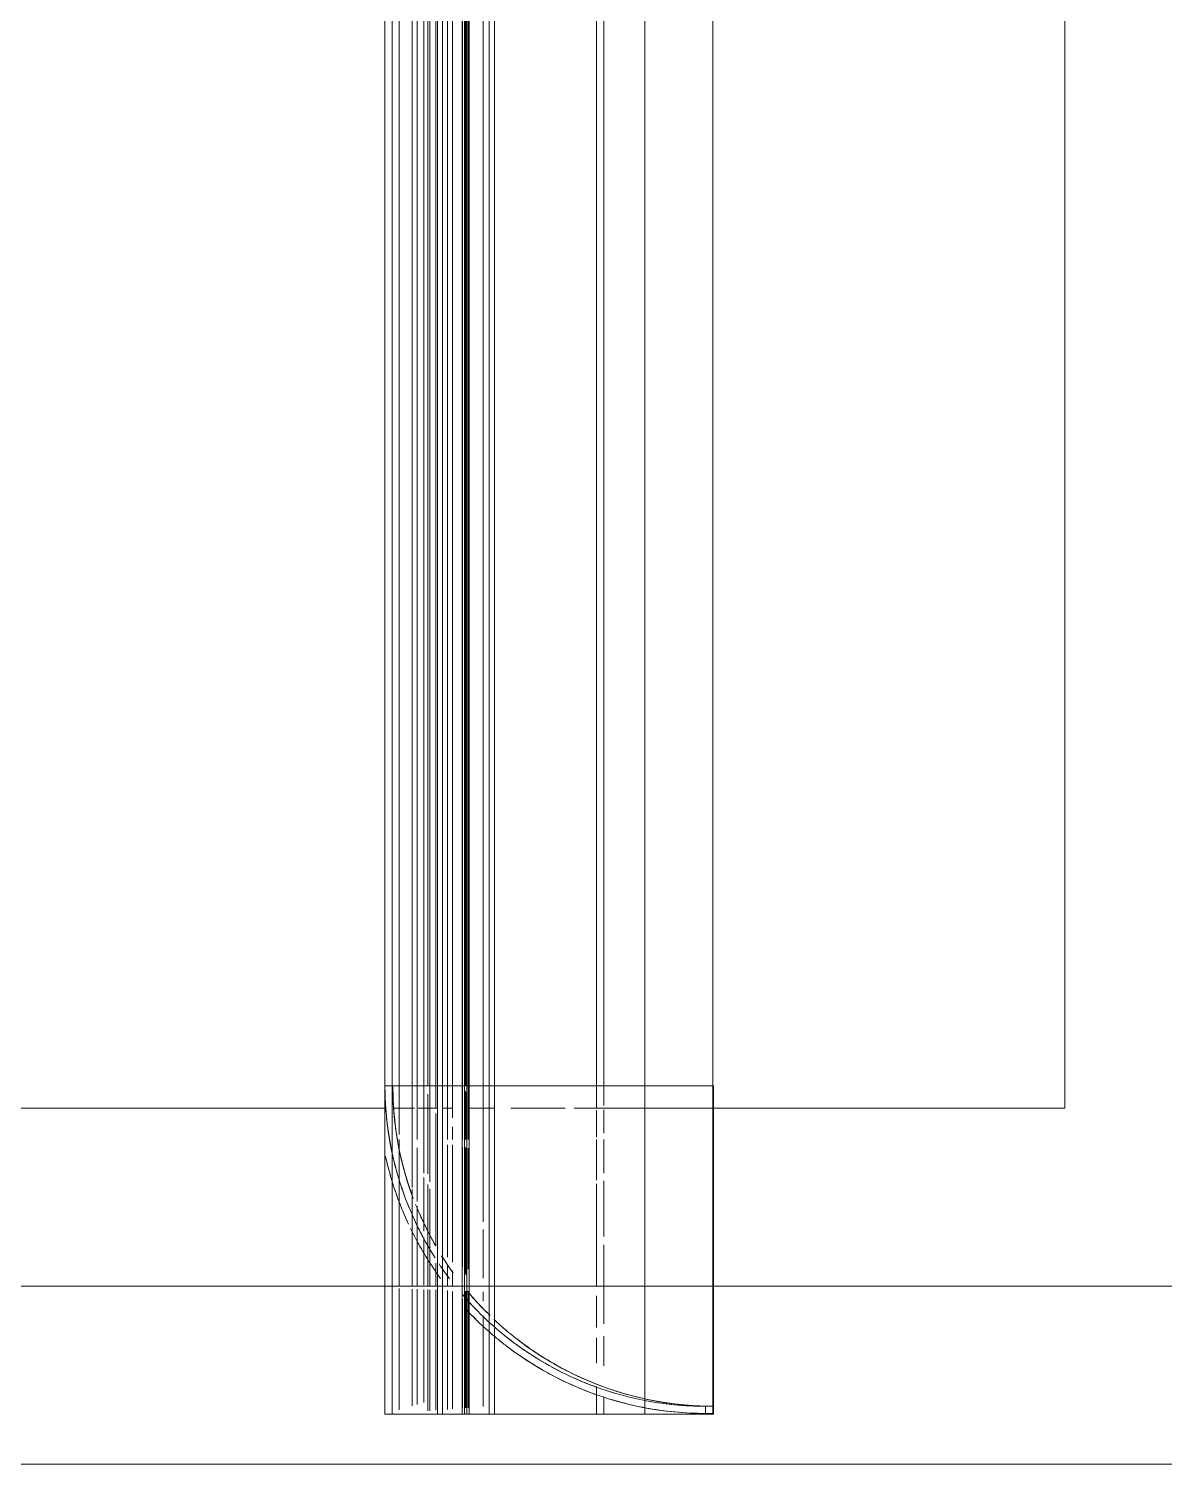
# Model space of a CAD drawing. Header units: millimetres. Extents: x -21807 to 26525, y -2564 to 60640.
# Drawn here: x -4204 to -4044.6, y 46266.9 to 46468.4 of the extents above; entities that cross this region are included whole.
import ezdxf

# ---------------------------------------------------------------- set-up
doc = ezdxf.new("R2010")
doc.units = ezdxf.units.MM
for name, color, linetype, lineweight in [('A-DETL-THIN', 7, 'Continuous', 9), ('A-GENM', 7, 'Continuous', 5), ('A-WALL', 7, 'Continuous', 9)]:
    doc.layers.add(name, color=color, linetype=linetype, lineweight=lineweight)

# ---------------------------------------------------------------- blocks, each defined once
blk = doc.blocks.new('AK-SGS-M3-A_rvt-1-MẶT BẰNG PHÂN VÙNG ÁP SUẤT')
at = {"layer": 'A-WALL', "color": 254, "lineweight": 13, "true_color": 0xcccccc}
for p, q in [((-4058.59, 46616.94), (-4058.59, 46316.94)), ((-4154.03, 46316.94), (-4754.03, 46316.94)), ((-4058.59, 46316.94), (-4107.93, 46316.94)), ((-6113.59, 46266.94), (-3488.59, 46266.94))]:
    blk.add_line(p, q, dxfattribs=at)
at = {"layer": 'A-WALL', "color": 254, "lineweight": 13, "true_color": 0xe0e0e0}
for p, q in [((-4058.59, 46616.94), (-4058.59, 46316.94)), ((-4154.03, 46316.94), (-4754.03, 46316.94)), ((-4058.59, 46316.94), (-4107.93, 46316.94))]:
    blk.add_line(p, q, dxfattribs=at)
at = {"layer": 'A-WALL', "color": 254, "lineweight": 13, "true_color": 0xe6e6e6}
for p, q in [((-4149.87, 46316.94), (-4152.85, 46316.94)), ((-4146.65, 46316.94), (-4149.38, 46316.94)), ((-4128.72, 46316.94), (-4136.34, 46316.94)), ((-4108.03, 46316.94), (-4127.46, 46316.94))]:
    blk.add_line(p, q, dxfattribs=at)
at = {"layer": 'A-WALL', "color": 7, "lineweight": 13, "true_color": 0xececec}
for p, q in [((-4144.58, 46316.94), (-4145.94, 46316.94)), ((-4138.65, 46316.94), (-4142.2, 46316.94))]:
    blk.add_line(p, q, dxfattribs=at)
at = {"layer": 'A-WALL', "color": 7, "lineweight": 13, "true_color": 0xf6f6f6}
for p, q in [((-4130.53, 46316.94), (-4136.34, 46316.94)), ((-4125, 46316.94), (-4127.46, 46316.94))]:
    blk.add_line(p, q, dxfattribs=at)
at = {"layer": 'A-WALL', "color": 7, "lineweight": 13, "true_color": 0xf2f2f2}
for p, q in [((-4119.68, 46316.94), (-4123.34, 46316.94)), ((-4113.41, 46316.94), (-4117.04, 46316.94)), ((-4110.55, 46316.94), (-4112.53, 46316.94))]:
    blk.add_line(p, q, dxfattribs=at)
at = {"layer": 'A-WALL', "color": 253, "lineweight": 13, "true_color": 0xaaaaaa}
blk.add_line((-6113.59, 46266.94), (-3488.59, 46266.94), dxfattribs=at)
blk = doc.blocks.new('AK_BoGocTrongTran - Thanh nhôm C có chân-V139-MẶT BẰNG PHÂN VÙNG ÁP SUẤT')
at = {"layer": 'A-GENM', "color": 253, "true_color": 0xaaaaaa}
for p, q in [((0, 0), (9.54, 0)), ((0, 0), (0, -17.96)), ((9.54, -17.96), (9.54, 0))]:
    blk.add_line(p, q, dxfattribs=at)
at = {"layer": 'A-GENM', "color": 254, "true_color": 0xd6d6d6}
for p, q in [((0, 0), (29.85, 0)), ((30.61, 0), (31.35, 0)), ((34.31, 0), (30.79, 0)), ((34.17, 0), (31.35, 0)), ((31.35, -17.96), (31.35, 0)), ((34.5, -17.96), (34.5, 0)), ((34.83, 0), (35.15, 0)), ((37.91, 0), (35.15, 0)), ((35.15, -17.96), (35.15, 0)), ((38.14, 0), (35.74, 0)), ((38.97, 0), (44.98, 0)), ((46, 0), (45, 0)), ((45, -17.96), (45, 0)), ((45, 0), (46, 0)), ((45, -17.96), (45, 0))]:
    blk.add_line(p, q, dxfattribs=at)
at = {"layer": 'A-GENM', "color": 9, "true_color": 0xc6c6c6}
for p, q in [((30.6, 0), (9.54, 0)), ((30.61, 0), (34.17, 0)), ((30.61, -17.96), (30.61, 0)), ((34.17, 0), (34.85, 0)), ((34.17, 0), (34.17, -17.96)), ((34.85, 0), (37.91, 0)), ((34.85, -17.96), (34.85, 0)), ((37.91, 0), (38.61, 0)), ((37.91, -17.96), (37.91, 0)), ((38.61, 0), (38.61, -17.96)), ((46, 0), (38.86, 0)), ((46, -17.96), (46, 0)), ((46, -17.96), (46, 0)), ((46, -17.96), (46, 0))]:
    blk.add_line(p, q, dxfattribs=at)
at = {"layer": 'A-GENM', "color": 254, "true_color": 0xe0e0e0}
for p, q in [((31.82, 0), (34.43, 0)), ((34.5, 0), (34.83, 0)), ((36.04, 0), (38.06, 0)), ((46, 0), (45, 0)), ((45, 0), (45, -17.96)), ((46, -17.96), (46, 0))]:
    blk.add_line(p, q, dxfattribs=at)
at = {"layer": 'A-GENM', "color": 254, "true_color": 0xcccccc}
for p, q in [((0, -17.96), (0, -300.86)), ((9.54, -300.86), (9.54, -17.96)), ((30.61, -300.86), (30.61, -46.1)), ((34.17, -46.1), (34.17, -300.86)), ((34.85, -300.86), (34.85, -46.1)), ((37.91, -300.86), (37.91, -46.1)), ((38.61, -46.1), (38.61, -300.86)), ((46, -300.86), (46, -46.1)), ((46, -300.86), (46, -46.1)), ((46, -300.86), (46, -46.1)), ((9.54, -300.86), (0, -300.86)), ((9.54, -300.86), (30.6, -300.86)), ((34.17, -300.86), (30.61, -300.86)), ((34.85, -300.86), (34.17, -300.86)), ((37.91, -300.86), (34.85, -300.86)), ((38.61, -300.86), (37.91, -300.86)), ((38.86, -300.86), (44.79, -300.86))]:
    blk.add_line(p, q, dxfattribs=at)
at = {"layer": 'A-GENM', "color": 254, "true_color": 0xdcdcdc}
for p, q in [((30.61, -46.1), (30.61, -17.96)), ((34.17, -17.96), (34.17, -46.1)), ((34.85, -46.1), (34.85, -17.96)), ((37.91, -46.1), (37.91, -17.96)), ((38.61, -17.96), (38.61, -46.1)), ((46, -46.1), (46, -17.96)), ((46, -46.1), (46, -17.96)), ((46, -46.1), (46, -17.96)), ((31.35, -300.86), (31.35, -46.1)), ((34.5, -300.86), (34.5, -46.1)), ((35.15, -300.86), (35.15, -46.1)), ((45, -298.76), (45, -46.1)), ((45, -298.76), (45, -46.1)), ((11.65, -300.86), (0, -300.86)), ((29.85, -300.86), (11.65, -300.86)), ((31.35, -300.86), (30.61, -300.86)), ((30.79, -300.86), (34.31, -300.86)), ((31.35, -300.86), (34.17, -300.86)), ((35.15, -300.86), (34.83, -300.86)), ((35.15, -300.86), (37.91, -300.86)), ((35.74, -300.86), (38.14, -300.86)), ((44.82, -300.86), (46, -300.86))]:
    blk.add_line(p, q, dxfattribs=at)
at = {"layer": 'A-GENM', "color": 254, "true_color": 0xe6e6e6}
for p, q in [((31.35, -46.1), (31.35, -17.96)), ((34.5, -46.1), (34.5, -17.96)), ((35.15, -46.1), (35.15, -17.96)), ((45, -46.1), (45, -17.96)), ((45, -46.1), (45, -17.96)), ((45, -46.1), (45, -298.76)), ((46, -299.4), (46, -46.1)), ((45, -300.6), (45, -298.76)), ((45, -300.6), (45, -298.76)), ((34.83, -300.86), (34.5, -300.86)), ((43.47, -300.86), (41.7, -300.86)), ((45, -300.86), (46, -300.86)), ((46, -300.86), (45, -300.86))]:
    blk.add_line(p, q, dxfattribs=at)
at = {"layer": 'A-GENM', "color": 7, "true_color": 0xececec}
for p, q in [((45, -17.96), (45, -46.1)), ((46, -46.1), (46, -17.96)), ((45, -298.76), (45, -300.6)), ((46, -300.86), (46, -299.4)), ((38.06, -300.86), (36.04, -300.86)), ((45, -300.86), (46, -300.86))]:
    blk.add_line(p, q, dxfattribs=at)
blk = doc.blocks.new('AK_BoGocTrong - Thanh nhôm C có chân-V140-MẶT BẰNG PHÂN VÙNG ÁP SUẤT')
at = {"layer": 'A-GENM', "color": 254, "true_color": 0xe7e7e7}
for p, q in [((0, 0), (30.72, 0)), ((38.97, 0), (44.98, 0)), ((45, 0), (46, 0)), ((45, -17.66), (45, 0)), ((46, 0), (46, -17.69)), ((0, -5.55), (0, -2.26)), ((0, -10.89), (0, -5.6)), ((0, -17.96), (0, -10.98))]:
    blk.add_line(p, q, dxfattribs=at)
at = {"layer": 'A-GENM', "color": 254, "true_color": 0xeaeaea}
for p, q in [((9.54, 0), (0, 0)), ((16.21, 0), (9.54, 0)), ((30.79, 0), (16.38, 0)), ((31.82, 0), (34.43, 0)), ((36.04, 0), (38.06, 0)), ((44.82, 0), (39.22, 0)), ((45, 0), (46, 0)), ((45, 0), (45, -17.66)), ((46, 0), (45, 0)), ((45, 0), (45, -17.66)), ((46, 0), (46, -17.69)), ((46, 0), (46, -17.69))]:
    blk.add_line(p, q, dxfattribs=at)
at = {"layer": 'A-GENM', "color": 7, "true_color": 0xececec}
for p, q in [((9.54, 0), (9.54, -2.07)), ((30.61, 0), (31.35, 0)), ((31.82, 0), (34.17, 0)), ((34.31, 0), (32.03, 0)), ((34.83, 0), (35.15, 0)), ((35.74, 0), (37.91, 0)), ((38.14, 0), (35.74, 0)), ((30.61, -1.18), (30.61, -12.64)), ((31.35, -1.12), (31.35, -13.21)), ((35.15, -0.83), (35.15, -16.16)), ((38.61, -17.42), (38.61, -0.56)), ((9.54, -3.39), (9.54, -4.72)), ((9.54, -5.09), (9.54, -14.56)), ((30.61, -14.24), (30.61, -16.07)), ((31.35, -14.98), (31.35, -16.71)), ((9.54, -16.34), (9.54, -17.96)), ((0, -45.8), (0, -42.96)), ((45, -46.1), (45, -42.96)), ((9.54, -46.1), (9.54, -298.76)), ((30.61, -46.1), (30.61, -298.76)), ((31.35, -46.1), (31.35, -298.76)), ((35.15, -46.1), (35.15, -298.76)), ((38.61, -298.76), (38.61, -46.1)), ((45, -46.1), (45, -278.86)), ((45, -46.1), (45, -278.86)), ((46, -46.1), (46, -299.26)), ((46, -46.1), (46, -299.26)), ((45, -298.76), (45, -278.86)), ((11.65, -300.86), (2.1, -300.86)), ((22.27, -300.86), (13.73, -300.86)), ((30.72, -300.86), (24.43, -300.86))]:
    blk.add_line(p, q, dxfattribs=at)
at = {"layer": 'A-GENM', "color": 7, "true_color": 0xededed}
for p, q in [((34.17, 0), (31.82, 0)), ((34.5, 0), (34.83, 0)), ((37.91, 0), (35.74, 0)), ((38.61, 0), (37.91, 0)), ((34.5, -0.88), (34.5, -15.65))]:
    blk.add_line(p, q, dxfattribs=at)
at = {"layer": 'A-GENM', "color": 7, "true_color": 0xeeeeee}
for p, q in [((34.85, 0), (34.17, 0)), ((46, 0), (44.82, 0)), ((34.17, -15.4), (34.17, -0.9)), ((34.85, -0.85), (34.85, -15.93)), ((37.91, -0.62), (37.91, -17.39)), ((34.17, -17.25), (34.17, -15.4)), ((34.5, -15.65), (34.5, -17.27)), ((34.85, -15.93), (34.85, -17.28))]:
    blk.add_line(p, q, dxfattribs=at)
at = {"layer": 'A-GENM', "color": 7, "true_color": 0xf0f0f0}
for p, q in [((0, -26.54), (0, -18.11)), ((45, -34.41), (45, -17.96)), ((46, -17.96), (46, -36.56)), ((0, -42.96), (0, -26.69)), ((45, -42.96), (45, -46.1)), ((45, -42.96), (45, -46.1)), ((46, -42.96), (46, -46.1)), ((34.5, -46.1), (34.5, -298.76)), ((45, -278.86), (45, -298.76)), ((45, -278.86), (45, -298.76)), ((45, -300.6), (45, -298.76)), ((2.08, -300.86), (9.54, -300.86)), ((9.54, -300.86), (11.71, -300.86)), ((13.74, -300.86), (16.21, -300.86)), ((16.38, -300.86), (22.38, -300.86)), ((24.45, -300.86), (30.79, -300.86)), ((38.06, -300.86), (36.04, -300.86)), ((41.34, -300.86), (43.63, -300.86))]:
    blk.add_line(p, q, dxfattribs=at)
at = {"layer": 'A-GENM', "color": 7, "true_color": 0xf3f3f3}
for p, q in [((9.54, -17.96), (9.54, -38.56)), ((38.61, -20.7), (38.61, -17.96)), ((30.61, -18.85), (30.61, -36.5)), ((31.35, -18.97), (31.35, -25.89)), ((35.15, -20.8), (35.15, -37.51)), ((38.61, -42.96), (38.61, -23.35)), ((31.35, -26.98), (31.35, -38.56)), ((45, -34.41), (45, -42.37)), ((45, -34.41), (45, -42.37)), ((30.61, -37.22), (30.61, -42.96)), ((46, -36.56), (46, -42.96)), ((46, -36.56), (46, -42.96)), ((9.54, -39.82), (9.54, -42.74)), ((31.35, -38.7), (31.35, -42.96)), ((35.15, -38.56), (35.15, -42.96)), ((34.5, -42.96), (34.5, -44.94)), ((34.85, -46.1), (34.85, -298.76)), ((34.5, -298.76), (34.5, -300.86)), ((34.83, -300.86), (34.5, -300.86)), ((35.74, -300.86), (37.91, -300.86)), ((37.91, -300.86), (38.61, -300.86)), ((46, -300.86), (45, -300.86)), ((45, -300.86), (46, -300.86))]:
    blk.add_line(p, q, dxfattribs=at)
at = {"layer": 'A-GENM', "color": 7, "true_color": 0xf2f2f2}
for p, q in [((45, -17.96), (45, -34.41)), ((45, -17.96), (45, -34.41)), ((46, -17.96), (46, -36.56)), ((46, -17.96), (46, -36.56)), ((45, -42.37), (45, -34.41)), ((46, -36.56), (46, -42.96)), ((9.54, -43.02), (9.54, -44.86)), ((30.61, -42.96), (30.61, -46.1)), ((31.35, -42.96), (31.35, -46.1)), ((35.15, -42.96), (35.15, -45.8)), ((38.61, -46.1), (38.61, -42.96)), ((46, -42.96), (46, -46.1)), ((46, -42.96), (46, -46.1)), ((34.17, -298.76), (34.17, -46.1)), ((37.91, -46.1), (37.91, -298.76)), ((9.54, -298.76), (9.54, -300.86)), ((30.61, -298.76), (30.61, -300.86)), ((31.35, -298.76), (31.35, -300.86)), ((35.15, -298.76), (35.15, -300.86)), ((38.61, -300.86), (38.61, -298.76)), ((45, -298.76), (45, -300.6)), ((45, -298.76), (45, -300.6)), ((31.35, -300.86), (30.61, -300.86)), ((35.15, -300.86), (34.83, -300.86)), ((37.91, -300.86), (35.74, -300.86)), ((35.74, -300.86), (38.14, -300.86)), ((46, -300.86), (45, -300.86))]:
    blk.add_line(p, q, dxfattribs=at)
at = {"layer": 'A-GENM', "color": 7, "true_color": 0xf4f4f4}
for p, q in [((34.17, -37.29), (34.17, -19.41)), ((34.5, -19.77), (34.5, -37.36)), ((34.85, -20.1), (34.85, -37.44)), ((37.91, -19.18), (37.91, -21.54)), ((38.61, -22.24), (38.61, -20.7)), ((37.91, -22.67), (37.91, -42.96)), ((34.17, -42.96), (34.17, -38.56)), ((34.5, -38.56), (34.5, -42.96)), ((34.85, -38.56), (34.85, -42.96)), ((34.17, -46.1), (34.17, -42.96)), ((34.85, -42.96), (34.85, -45.66)), ((37.91, -42.96), (37.91, -46.1)), ((34.17, -300.86), (34.17, -298.76)), ((34.85, -298.76), (34.85, -300.86)), ((37.91, -298.76), (37.91, -300.86)), ((34.17, -300.86), (34.85, -300.86)), ((44.82, -300.86), (46, -300.86))]:
    blk.add_line(p, q, dxfattribs=at)
at = {"layer": 'A-GENM', "color": 254, "true_color": 0xdcdcdc}
blk.add_line((0, -300.86), (0, -46.1), dxfattribs=at)
at = {"layer": 'A-GENM', "color": 254, "true_color": 0xe6e6e6}
for p, q in [((45, -278.86), (45, -46.1)), ((46, -46.1), (46, -299.26)), ((43.47, -300.86), (41.7, -300.86))]:
    blk.add_line(p, q, dxfattribs=at)
blk = doc.blocks.new('AK_Phụ kiện Panel_Thanh phào C_J - Thanh nhôm C có chân_bo_-V143-MẶT BẰNG PHÂN VÙNG ÁP SUẤT')
at = {"layer": 'A-GENM', "color": 7, "true_color": 0xececec}
for p, q in [((-4154.03, 46320.08), (-4154.03, 46310.54)), ((-4109.03, 46275.08), (-4109.03, 46274.08)), ((-4109.03, 46274.08), (-4109.03, 46275.08)), ((-4109.03, 46275.08), (-4108.03, 46275.08)), ((-4108.03, 46274.08), (-4109.03, 46274.08))]:
    blk.add_line(p, q, dxfattribs=at)
at = {"layer": 'A-GENM', "color": 7, "true_color": 0xf4f4f4}
for p, q in [((-4154.03, 46316.94), (-4154.03, 46320.08)), ((-4154.03, 46310.54), (-4154.03, 46316.94))]:
    blk.add_line(p, q, dxfattribs=at)
at = {"layer": 'A-GENM', "color": 254, "true_color": 0xd6d6d6}
for p, q in [((-4109.03, 46274.08), (-4109.03, 46275.08)), ((-4108.03, 46275.08), (-4109.03, 46275.08)), ((-4109.03, 46275.08), (-4109.03, 46274.08)), ((-4109.03, 46274.08), (-4108.03, 46274.08)), ((-4108.03, 46274.08), (-4108.03, 46275.08))]:
    blk.add_line(p, q, dxfattribs=at)
at = {"layer": 'A-GENM', "color": 254, "true_color": 0xe7e7e7}
blk.add_line((-4108.03, 46275.08), (-4108.03, 46274.08), dxfattribs=at)
at = {"layer": 'A-GENM', "color": 7, "true_color": 0xf4f4f4}
for radius, start, end in [(45, 180, 184.0501), (45, 184.0501, 189.7156), (46, 192.5271, 195.9085)]:
    blk.add_arc((-4109.03, 46320.08), radius, start, end, dxfattribs=at)
at = {"layer": 'A-GENM', "color": 7, "true_color": 0xececec}
for radius, start, end in [(45, 180.8867, 184.9761), (46, 192.3918, 194.9444), (46, 213.9485, 216.0526), (45, 213.7609, 217.0359), (45, 251.5611, 253.8184), (45, 259.0021, 270)]:
    blk.add_arc((-4109.03, 46320.08), radius, start, end, dxfattribs=at)
at = {"layer": 'A-GENM', "color": 254, "true_color": 0xe6e6e6}
for radius, start, end in [(45, 185.8714, 212.473), (46, 195.4797, 204.8954), (46, 205.8325, 213.9485)]:
    blk.add_arc((-4109.03, 46320.08), radius, start, end, dxfattribs=at)
at = {"layer": 'A-GENM', "color": 7, "true_color": 0xf6f6f6}
for radius, start, end in [(45, 189.7826, 195), (46, 196.6173, 199.8483), (46, 223.4895, 225.9687)]:
    blk.add_arc((-4109.03, 46320.08), radius, start, end, dxfattribs=at)
at = {"layer": 'A-GENM', "color": 7, "true_color": 0xf7f7f7}
for radius, start, end in [(45, 198.3367, 202.6581), (46, 201.9495, 204.974), (45, 222.1771, 224.7138)]:
    blk.add_arc((-4109.03, 46320.08), radius, start, end, dxfattribs=at)
at = {"layer": 'A-GENM', "color": 7, "true_color": 0xf9f9f9}
for radius, start, end in [(45, 205.4297, 208.1388), (46, 208.2207, 210.1616)]:
    blk.add_arc((-4109.03, 46320.08), radius, start, end, dxfattribs=at)
at = {"layer": 'A-GENM', "color": 7, "true_color": 0xfbfbfb}
blk.add_arc((-4109.03, 46320.08), 45, 208.1388, 209.9469, dxfattribs=at)
at = {"layer": 'A-GENM', "color": 254, "true_color": 0xe0e0e0}
for radius, start, end in [(45, 220.574, 227.0486), (46, 222.9806, 228.7285)]:
    blk.add_arc((-4109.03, 46320.08), radius, start, end, dxfattribs=at)
at = {"layer": 'A-GENM', "color": 254, "true_color": 0xd6d6d6}
for radius, start, end in [(45, 227.0486, 230.6935), (46, 228.7285, 232.0236), (45, 231.2442, 245.1984), (46, 232.4533, 246.0805), (45, 245.438, 258.4644), (46, 246.2474, 258.9009), (45, 258.6141, 270), (46, 258.9894, 270)]:
    blk.add_arc((-4109.03, 46320.08), radius, start, end, dxfattribs=at)
at = {"layer": 'A-GENM', "color": 7, "true_color": 0xf3f3f3}
for start, end in [(228.5553, 231.8244), (232.2629, 240)]:
    blk.add_arc((-4109.03, 46320.08), 45, start, end, dxfattribs=at)
at = {"layer": 'A-GENM', "color": 7, "true_color": 0xf2f2f2}
for start, end in [(230.9844, 233.0828), (233.4286, 239.6716)]:
    blk.add_arc((-4109.03, 46320.08), 46, start, end, dxfattribs=at)
at = {"layer": 'A-GENM', "color": 7, "true_color": 0xf0f0f0}
for start, end in [(239.6716, 241.7625), (242.0247, 246.1449), (246.3085, 250.4414)]:
    blk.add_arc((-4109.03, 46320.08), 46, start, end, dxfattribs=at)
at = {"layer": 'A-GENM', "color": 7, "true_color": 0xf1f1f1}
for start, end in [(241.3821, 245.4121), (245.6369, 249.9502)]:
    blk.add_arc((-4109.03, 46320.08), 45, start, end, dxfattribs=at)
at = {"layer": 'A-GENM', "color": 254, "true_color": 0xeaeaea}
for start, end in [(252.7877, 256.5371), (256.9948, 259.2273), (259.2718, 270)]:
    blk.add_arc((-4109.03, 46320.08), 46, start, end, dxfattribs=at)
blk = doc.blocks.new('AK_MiengBoGocTrong - AK_MiengBoGocTrong-V144-MẶT BẰNG PHÂN VÙNG ÁP SUẤT')
at = {"layer": 'A-GENM', "color": 254, "true_color": 0xdcdcdc}
for p, q in [((-46.1, -28.14), (-46.1, 0)), ((0, 0), (0, -19.52)), ((0, -19.52), (0, -28.06))]:
    blk.add_line(p, q, dxfattribs=at)
at = {"layer": 'A-GENM', "color": 254, "true_color": 0xe6e6e6}
for p, q in [((-46.1, 0), (-45, 0)), ((-45, 0), (-42.24, 0)), ((-40.54, 0), (-38.93, 0)), ((-28.06, 0), (-19.53, 0)), ((-19.52, 0), (-11.2, 0)), ((-9.65, 0), (-0.1, 0))]:
    blk.add_line(p, q, dxfattribs=at)
at = {"layer": 'A-GENM', "color": 254, "true_color": 0xcccccc}
for p, q in [((0, 0), (-46.1, 0)), ((-46.1, 0), (-46.1, -28.14)), ((0, -28.14), (0, 0))]:
    blk.add_line(p, q, dxfattribs=at)
at = {"layer": 'A-GENM', "color": 7, "true_color": 0xececec}
for p, q in [((-38.25, 0), (-36.9, 0)), ((-34.36, 0), (-30.9, 0))]:
    blk.add_line(p, q, dxfattribs=at)
at = {"layer": 'A-GENM', "color": 9, "true_color": 0xc6c6c6}
for p, q in [((-46.1, -46.1), (-46.1, -28.14)), ((0, -28.16), (0, -45)), ((0, -45), (0, -46.1))]:
    blk.add_line(p, q, dxfattribs=at)
at = {"layer": 'A-GENM', "color": 253, "true_color": 0xaaaaaa}
for p, q in [((-46.1, -28.14), (-46.1, -46.1)), ((0, -46.1), (0, -28.14)), ((-46.1, -46.1), (0, -46.1))]:
    blk.add_line(p, q, dxfattribs=at)
at = {"layer": 'A-GENM', "color": 254, "true_color": 0xd6d6d6}
for p, q in [((-38.71, -46.1), (-44.92, -46.1)), ((-0.1, -46.1), (-30.71, -46.1))]:
    blk.add_line(p, q, dxfattribs=at)
at = {"layer": 'A-GENM', "color": 254, "true_color": 0xe0e0e0}
for p, q in [((-35.84, -46.1), (-38.01, -46.1)), ((-30.71, -46.1), (-34.27, -46.1))]:
    blk.add_line(p, q, dxfattribs=at)
at = {"layer": 'A-GENM', "color": 254, "true_color": 0xe6e6e6}
for start, end in [(180.7818, 195), (195, 200.586), (201.7594, 210)]:
    blk.add_arc((0, 0), 45, start, end, dxfattribs=at)
at = {"layer": 'A-GENM', "color": 7, "true_color": 0xececec}
blk.add_arc((0, 0), 45, 212.0239, 215.7848, dxfattribs=at)
at = {"layer": 'A-GENM', "color": 254, "true_color": 0xe0e0e0}
blk.add_arc((0, 0), 45, 219.8698, 225, dxfattribs=at)
at = {"layer": 'A-GENM', "color": 254, "true_color": 0xd6d6d6}
for start, end in [(226.7849, 230.0197), (230.4924, 240), (240, 243.873), (244.1166, 257.4848), (257.5854, 269.8712)]:
    blk.add_arc((0, 0), 45, start, end, dxfattribs=at)
blk = doc.blocks.new('AK_MiengBoGocTrong - AK_MiengBoGocTrong-V145-MẶT BẰNG PHÂN VÙNG ÁP SUẤT')
at = {"layer": 'A-GENM', "color": 254, "true_color": 0xeaeaea}
for p, q in [((-46.1, 28.41), (-46.1, 46.1)), ((-0.1, 46.1), (-15.4, 46.1))]:
    blk.add_line(p, q, dxfattribs=at)
at = {"layer": 'A-GENM', "color": 7, "true_color": 0xededed}
for p, q in [((-46.1, 46.1), (-46.1, 28.41)), ((0, 3.14), (0, 28.05)), ((-39.91, 20.78), (-39.05, 22.36)), ((-44.86, 3.6), (-44.69, 5.27))]:
    blk.add_line(p, q, dxfattribs=at)
at = {"layer": 'A-GENM', "color": 254, "true_color": 0xe2e2e2}
for p, q in [((-44.92, 46.1), (-38.71, 46.1)), ((-30.71, 46.1), (-0.1, 46.1)), ((-0.49, 45), (0, 45)), ((0, 28.14), (0, 43.87))]:
    blk.add_line(p, q, dxfattribs=at)
at = {"layer": 'A-GENM', "color": 7, "true_color": 0xf0f0f0}
for p, q in [((-42.27, 46.1), (-43.57, 46.1)), ((-16.4, 46.1), (-30.71, 46.1)), ((-38.01, 24.09), (-37.14, 25.41)), ((-45, 0), (-46.1, 0)), ((-36.9, 0), (-38.25, 0)), ((-15.4, 0), (-11.75, 0)), ((-9.64, 0), (-0.1, 0))]:
    blk.add_line(p, q, dxfattribs=at)
at = {"layer": 'A-GENM', "color": 254, "true_color": 0xe7e7e7}
for p, q in [((-38.01, 46.1), (-35.84, 46.1)), ((-34.27, 46.1), (-30.71, 46.1)), ((-9.42, 44), (-7.65, 44.35)), ((-7.65, 44.35), (-5.87, 44.62)), ((-21.21, 39.69), (-19.69, 40.46)), ((-27.26, 35.8), (-25.81, 36.86)), ((-30.04, 33.51), (-28.69, 34.67))]:
    blk.add_line(p, q, dxfattribs=at)
at = {"layer": 'A-GENM', "color": 7, "true_color": 0xf3f3f3}
for p, q in [((-31.92, 46.1), (-34.27, 46.1)), ((-46.1, 3.14), (-46.1, 9.54))]:
    blk.add_line(p, q, dxfattribs=at)
at = {"layer": 'A-GENM', "color": 254, "true_color": 0xdadada}
for p, q in [((0, 46.1), (0, 45)), ((0, 45), (0, 43.87)), ((0, 43.87), (0, 28.16))]:
    blk.add_line(p, q, dxfattribs=at)
at = {"layer": 'A-GENM', "color": 7, "true_color": 0xf2f2f2}
for p, q in [((-46.1, 9.54), (-46.1, 28.14)), ((-46.1, 0), (-46.1, 3.14))]:
    blk.add_line(p, q, dxfattribs=at)
at = {"layer": 'A-GENM', "color": 7, "true_color": 0xf4f4f4}
for p, q in [((-46.1, 28.14), (-46.1, 9.54)), ((-46.1, 9.54), (-46.1, 3.14)), ((-46.1, 3.14), (-46.1, 0)), ((-43.57, 0), (-42.27, 0)), ((-28.05, 0), (-19.52, 0)), ((-19.52, 0), (-16.4, 0))]:
    blk.add_line(p, q, dxfattribs=at)
at = {"layer": 'A-GENM', "color": 254, "true_color": 0xe8e8e8}
for p, q in [((0, 28.06), (0, 19.52)), ((0, 19.52), (0, 3.17))]:
    blk.add_line(p, q, dxfattribs=at)
at = {"layer": 'A-GENM', "color": 254, "true_color": 0xdcdcdc}
blk.add_line((0, 3.17), (0, 0), dxfattribs=at)
at = {"layer": 'A-GENM', "color": 254, "true_color": 0xe6e6e6}
for p, q in [((0, 0), (0, 3.14)), ((-45, 0), (-44.96, 1.8)), ((-42.24, 0), (-45, 0)), ((-38.93, 0), (-40.54, 0)), ((-20.97, 0), (-25.33, 0)), ((-11.2, 0), (-14.98, 0)), ((-0.1, 0), (-1.9, 0))]:
    blk.add_line(p, q, dxfattribs=at)
at = {"layer": 'A-GENM', "color": 7, "true_color": 0xececec}
for p, q in [((-30.9, 0), (-34.36, 0)), ((-25.33, 0), (-28.06, 0)), ((-19.53, 0), (-20.97, 0)), ((-14.98, 0), (-19.52, 0)), ((-1.9, 0), (-9.65, 0))]:
    blk.add_line(p, q, dxfattribs=at)
at = {"layer": 'A-GENM', "color": 254, "true_color": 0xe7e7e7, "flags": 128}
for points in [[(-5.87, 44.62), (-4.08, 44.81), (-2.28, 44.94)], [(-19.52, 40.54), (-17.97, 41.26), (-16.31, 41.94), (-14.68, 42.54)], [(-14.62, 42.56), (-12.9, 43.11), (-11.17, 43.59), (-9.71, 43.93)]]:
    blk.add_lwpolyline(points, dxfattribs=at)
at = {"layer": 'A-GENM', "color": 254, "true_color": 0xe2e2e2, "flags": 128}
blk.add_lwpolyline([(-24.31, 37.87), (-22.78, 38.81), (-21.47, 39.54)], dxfattribs=at)
at = {"layer": 'A-GENM', "color": 254, "true_color": 0xeaeaea, "flags": 128}
blk.add_lwpolyline([(-33.83, 29.67), (-32.62, 31), (-31.35, 32.28)], dxfattribs=at)
at = {"layer": 'A-GENM', "color": 7, "true_color": 0xededed, "flags": 128}
blk.add_lwpolyline([(-41.34, 17.77), (-40.71, 19.17), (-39.91, 20.78)], dxfattribs=at)
at = {"layer": 'A-GENM', "color": 7, "true_color": 0xf0f0f0, "flags": 128}
blk.add_lwpolyline([(-44.68, 5.39), (-44.43, 7.17), (-44.1, 8.94), (-43.71, 10.7), (-43.25, 12.44), (-42.72, 14.16), (-42.12, 15.85)], dxfattribs=at)
at = {"layer": 'A-GENM', "color": 254, "true_color": 0xe7e7e7}
for start, end in [(92.7851, 102.4146), (102.5152, 115.8834), (129.9803, 133.2151)]:
    blk.add_arc((0, 0), 45, start, end, dxfattribs=at)
at = {"layer": 'A-GENM', "color": 254, "true_color": 0xe2e2e2}
for start, end in [(90.1288, 92.7851), (120, 127.6091), (117.2149, 120)]:
    blk.add_arc((0, 0), 45, start, end, dxfattribs=at)
at = {"layer": 'A-GENM', "color": 254, "true_color": 0xeaeaea}
blk.add_arc((0, 0), 45, 135, 139.7747, dxfattribs=at)
at = {"layer": 'A-GENM', "color": 7, "true_color": 0xf0f0f0}
for start, end in [(144.2152, 147.9761), (160.3942, 169.6058)]:
    blk.add_arc((0, 0), 45, start, end, dxfattribs=at)
at = {"layer": 'A-GENM', "color": 7, "true_color": 0xededed}
for start, end in [(150, 158.2406), (170.2844, 175.9499)]:
    blk.add_arc((0, 0), 45, start, end, dxfattribs=at)
at = {"layer": 'A-GENM', "color": 254, "true_color": 0xe6e6e6}
blk.add_arc((0, 0), 45, 175.9499, 179.2182, dxfattribs=at)
blk = doc.blocks.new('AK_NepV - AK_NepV-V146-MẶT BẰNG PHÂN VÙNG ÁP SUẤT')
at = {"layer": 'A-GENM', "color": 254, "true_color": 0xeaeaea}
for p, q in [((-29.7, 300.86), (-28.7, 300.86)), ((-29.7, 300.86), (-29.7, 298.51)), ((-28.7, 300.86), (-14.39, 300.86)), ((-28.7, 300.86), (-28.7, 296.99)), ((-6.15, 300.86), (-5.29, 300.86)), ((-6.15, 300.31), (-6.15, 283.43)), ((-5.29, 300.86), (-4.47, 300.86)), ((-5.29, 300.38), (-5.29, 283.4)), ((-2.83, 300.86), (-1.53, 300.86)), ((-1, 300.86), (0, 300.86)), ((-1, 300.26), (-1, 283.24)), ((-4.47, 299.21), (-4.47, 283.37)), ((-2.83, 299.7), (-2.83, 283.31)), ((-29.7, 294.09), (-29.7, 289.94)), ((-28.7, 293.71), (-28.7, 290.13)), ((-29.7, 288.21), (-29.7, 284.31)), ((-28.7, 288.68), (-28.7, 284.27)), ((-29.7, 284.27), (-29.7, 282.91))]:
    blk.add_line(p, q, dxfattribs=at)
at = {"layer": 'A-GENM', "color": 7, "true_color": 0xf0f0f0}
for p, q in [((-14.39, 300.86), (-28.7, 300.86)), ((-1.53, 300.86), (-2.83, 300.86)), ((-29.7, 257.53), (-29.7, 254.76)), ((-28.7, 257.91), (-28.7, 254.76)), ((-6.15, 257.91), (-6.15, 254.76)), ((-5.29, 257.91), (-5.29, 254.76)), ((-4.47, 257.91), (-4.47, 254.76)), ((-2.83, 257.91), (-2.83, 254.76)), ((-1, 257.91), (-1, 254.76)), ((-7.78, 254.76), (-7.78, 2.1)), ((-5.04, 254.76), (-5.04, 2.1)), ((-3.54, 254.76), (-3.54, 2.1)), ((-1, 254.76), (-1, 2.1)), ((-29.7, 2.1), (-29.7, 0)), ((-28.7, 2.1), (-28.7, 0)), ((-6.15, 2.1), (-6.15, 0.7)), ((-5.29, 2.1), (-5.29, 0.44)), ((-4.47, 2.1), (-4.47, 0.58)), ((-2.83, 2.1), (-2.83, 0)), ((-1, 2.1), (-1, 0.34)), ((-28.7, 0), (-29.7, 0)), ((-22.75, 0), (-28.7, 0)), ((-14.39, 0), (-20.71, 0)), ((-5.29, 0), (-6.15, 0)), ((-4.47, 0), (-5.29, 0)), ((0, 0), (-1, 0))]:
    blk.add_line(p, q, dxfattribs=at)
at = {"layer": 'A-GENM', "color": 7, "true_color": 0xf1f1f1}
for p, q in [((-12.8, 300.86), (-13.62, 300.86)), ((-13.18, 300.86), (-10.83, 300.86)), ((-10.83, 300.86), (-12.8, 300.86)), ((-12.8, 285.02), (-12.8, 283.68))]:
    blk.add_line(p, q, dxfattribs=at)
at = {"layer": 'A-GENM', "color": 7, "true_color": 0xf3f3f3}
for p, q in [((-10.83, 300.86), (-13.18, 300.86)), ((-2.83, 272.52), (-2.83, 269.29)), ((-1, 268.59), (-1, 262.3)), ((-7.78, 257.91), (-7.78, 254.76)), ((-10.39, 254.76), (-10.39, 2.1)), ((0, 22), (0, 2.1)), ((-7.78, 2.1), (-7.78, 0)), ((-7.78, 0), (-9.26, 0))]:
    blk.add_line(p, q, dxfattribs=at)
at = {"layer": 'A-GENM', "color": 7, "true_color": 0xededed}
for p, q in [((-13.18, 300.86), (-10.83, 300.86)), ((-9.26, 300.86), (-7.78, 300.86)), ((-7.78, 300.19), (-7.78, 283.49))]:
    blk.add_line(p, q, dxfattribs=at)
at = {"layer": 'A-GENM', "color": 7, "true_color": 0xf2f2f2}
for p, q in [((-4.47, 300.86), (-5.04, 300.86)), ((-5.04, 300.4), (-5.04, 283.39)), ((-1, 300.26), (-1, 283.24)), ((-10.31, 300), (-10.31, 285.06)), ((-3.54, 299.49), (-3.54, 283.34)), ((0, 283.21), (0, 287.78)), ((-10.31, 285.06), (-10.31, 283.59)), ((-29.7, 282.91), (-29.7, 277.08)), ((-28.7, 282.91), (-28.7, 268.55)), ((-6.15, 282.91), (-6.15, 279.66)), ((-5.29, 282.91), (-5.29, 277.8)), ((-4.47, 282.75), (-4.47, 276.05)), ((-2.83, 282.91), (-2.83, 272.52)), ((-1, 282.91), (-1, 268.59)), ((-6.15, 277.26), (-6.15, 258.67)), ((-5.29, 277.52), (-5.29, 269.22)), ((-29.7, 275.95), (-29.7, 268.12)), ((-4.47, 275.18), (-4.47, 267.63)), ((-28.7, 268.01), (-28.7, 262.3)), ((-5.29, 268.26), (-5.29, 257.91)), ((-2.83, 269.05), (-2.83, 257.91)), ((-29.7, 267.05), (-29.7, 262.3)), ((-4.47, 267.04), (-4.47, 257.91)), ((-28.7, 261.98), (-28.7, 258.22)), ((-29.7, 261.41), (-29.7, 258.17)), ((-1, 261.6), (-1, 257.91)), ((-13.62, 254.76), (-13.62, 2.1)), ((0, 254.76), (0, 22))]:
    blk.add_line(p, q, dxfattribs=at)
at = {"layer": 'A-GENM', "color": 7, "true_color": 0xeeeeee}
for p, q in [((-13.62, 299.74), (-13.62, 287.62)), ((-10.39, 299.99), (-10.39, 285.12)), ((0, 299.86), (0, 283.21)), ((-13.62, 285.85), (-13.62, 284.13)), ((-10.39, 285.12), (-10.39, 283.59))]:
    blk.add_line(p, q, dxfattribs=at)
at = {"layer": 'A-GENM', "color": 7, "true_color": 0xf4f4f4}
for p, q in [((-12.8, 299.81), (-12.8, 287.06)), ((-10.69, 299.97), (-10.69, 285.36)), ((-9.9, 300.03), (-9.9, 284.74)), ((-8.49, 300.14), (-8.49, 283.65)), ((0, 287.78), (0, 299.86)), ((-10.69, 285.36), (-10.69, 283.6)), ((-7.78, 282.91), (-7.78, 280.01)), ((0, 282.91), (0, 266.45)), ((-13.62, 281.89), (-13.62, 276.22)), ((-10.39, 281.38), (-10.39, 263.48)), ((-7.78, 278.85), (-7.78, 263.08)), ((-13.62, 273.9), (-13.62, 262.3)), ((0, 266.45), (0, 259.18)), ((-13.62, 262.11), (-13.62, 257.91)), ((-10.39, 262.3), (-10.39, 257.91)), ((-7.78, 262.3), (-7.78, 257.91)), ((-13.62, 257.91), (-13.62, 254.76)), ((-10.39, 257.91), (-10.39, 255.7)), ((-5.04, 257.91), (-5.04, 255.93)), ((-3.54, 257.91), (-3.54, 254.76)), ((-1, 257.91), (-1, 254.76)), ((0, 257.91), (0, 254.76)), ((-13.62, 2.1), (-13.62, 0)), ((-10.39, 2.1), (-10.39, 0)), ((-3.54, 2.1), (-3.54, 0)), ((-1, 2.1), (-1, 0.34)), ((-28.7, 0), (-22.75, 0)), ((-20.71, 0), (-14.39, 0)), ((-5.04, 1.89), (-5.04, 0)), ((-5.04, 0), (-4.47, 0)), ((0, 1.6), (0, 0.26))]:
    blk.add_line(p, q, dxfattribs=at)
at = {"layer": 'A-GENM', "color": 7, "true_color": 0xf8f8f8}
blk.add_line((-8.49, 282.91), (-8.49, 280.72), dxfattribs=at)
at = {"layer": 'A-GENM', "color": 7, "true_color": 0xf7f7f7}
for p, q in [((-5.04, 282.91), (-5.04, 274.62)), ((-3.54, 282.91), (-3.54, 274.04)), ((-1, 282.91), (-1, 274.69)), ((0, 266.45), (0, 282.91)), ((-9.9, 280.18), (-9.9, 263.37)), ((-3.54, 274.04), (-3.54, 271.69)), ((0, 259.18), (0, 266.45)), ((-9.9, 262.3), (-9.9, 257.91)), ((0, 22), (0, 254.76)), ((0, 2.1), (0, 22)), ((-9.9, 2.1), (-9.9, 0)), ((0, 0.26), (0, 1.6))]:
    blk.add_line(p, q, dxfattribs=at)
at = {"layer": 'A-GENM', "color": 7, "true_color": 0xf6f6f6}
for p, q in [((-12.8, 281.76), (-12.8, 274.96)), ((-10.69, 280.52), (-10.69, 263.54)), ((-10.31, 281.16), (-10.31, 263.46)), ((-8.49, 279.53), (-8.49, 263.05)), ((-5.04, 274.62), (-5.04, 268.63)), ((-1, 274.69), (-1, 268.59)), ((-12.8, 273.87), (-12.8, 257.91)), ((-3.54, 271), (-3.54, 263.49)), ((-1, 268.59), (-1, 262.3)), ((-5.04, 267.12), (-5.04, 257.91)), ((-10.69, 262.3), (-10.69, 257.91)), ((-10.31, 262.3), (-10.31, 257.91)), ((-8.49, 262.3), (-8.49, 260.52)), ((-3.54, 262.3), (-3.54, 257.91)), ((-1, 261.6), (-1, 257.91)), ((-8.49, 259.29), (-8.49, 257.91)), ((-12.8, 257.91), (-12.8, 254.76)), ((-10.69, 257.91), (-10.69, 254.76)), ((-10.31, 257.91), (-10.31, 255.54)), ((-9.9, 257.91), (-9.9, 254.76)), ((-8.49, 257.91), (-8.49, 254.76)), ((0, 254.76), (0, 257.91)), ((-12.8, 254.76), (-12.8, 2.1)), ((-10.69, 254.76), (-10.69, 2.1)), ((-10.31, 254.76), (-10.31, 2.1)), ((-9.9, 254.76), (-9.9, 2.1)), ((-8.49, 254.76), (-8.49, 2.1)), ((-10.69, 2.1), (-10.69, 0)), ((-10.31, 2.1), (-10.31, 0)), ((-8.49, 2.1), (-8.49, 0)), ((-13.62, 0), (-12.8, 0)), ((-12.8, 1.62), (-12.8, 0))]:
    blk.add_line(p, q, dxfattribs=at)
at = {"layer": 'A-GENM', "color": 254, "true_color": 0xe6e6e6}
for p, q in [((-29.7, 254.76), (-29.7, 2.1)), ((-28.7, 254.76), (-28.7, 2.1)), ((-6.15, 254.76), (-6.15, 2.1)), ((-5.29, 254.76), (-5.29, 2.1)), ((-4.47, 254.76), (-4.47, 2.1)), ((-2.83, 254.76), (-2.83, 2.1)), ((-1, 254.76), (-1, 2.1))]:
    blk.add_line(p, q, dxfattribs=at)
blk = doc.blocks.new('AK-SGS-M3-Hrvt_rvt-1-MẶT BẰNG PHÂN VÙNG ÁP SUẤT')
at = {"layer": 'A-GENM', "color": 253, "lineweight": 5, "true_color": 0xaaaaaa, "rotation": 180}
for name, p in [('AK_BoGocTrongTran - Thanh nhôm C có chân-V139-MẶT BẰNG PHÂN VÙNG ÁP SUẤT', (-4108.03, 46273.98)), ('AK_BoGocTrong - Thanh nhôm C có chân-V140-MẶT BẰNG PHÂN VÙNG ÁP SUẤT', (-4108.03, 46273.98)), ('AK_NepV - AK_NepV-V146-MẶT BẰNG PHÂN VÙNG ÁP SUẤT', (-4153.03, 46574.84))]:
    blk.add_blockref(name, p, dxfattribs=at)
at = {"layer": 'A-GENM', "color": 253, "lineweight": 5, "true_color": 0xaaaaaa}
for name, p in [('AK_Phụ kiện Panel_Thanh phào C_J - Thanh nhôm C có chân_bo_-V143-MẶT BẰNG PHÂN VÙNG ÁP SUẤT', (0, 0)), ('AK_MiengBoGocTrong - AK_MiengBoGocTrong-V144-MẶT BẰNG PHÂN VÙNG ÁP SUẤT', (-4107.93, 46320.08))]:
    blk.add_blockref(name, p, dxfattribs=at)
at = {"layer": 'A-GENM', "color": 253, "lineweight": 5, "true_color": 0xaaaaaa, "extrusion": (0, 0, -1), "rotation": 180}
blk.add_blockref('AK_MiengBoGocTrong - AK_MiengBoGocTrong-V145-MẶT BẰNG PHÂN VÙNG ÁP SUẤT', (4107.93, 46320.08), dxfattribs=at)

msp = doc.modelspace()

# ---------------------------------------------------------------- linework, layer by layer
at = {"layer": 'A-DETL-THIN'}
msp.add_line((-4883.59, 46291.94), (776.41, 46291.94), dxfattribs=at)

# ---------------------------------------------------------------- block references
at = {"lineweight": 5}
for name in ['AK-SGS-M3-A_rvt-1-MẶT BẰNG PHÂN VÙNG ÁP SUẤT', 'AK-SGS-M3-Hrvt_rvt-1-MẶT BẰNG PHÂN VÙNG ÁP SUẤT']:
    msp.add_blockref(name, (0, 0), dxfattribs=at)

doc.saveas('drawing.dxf')
